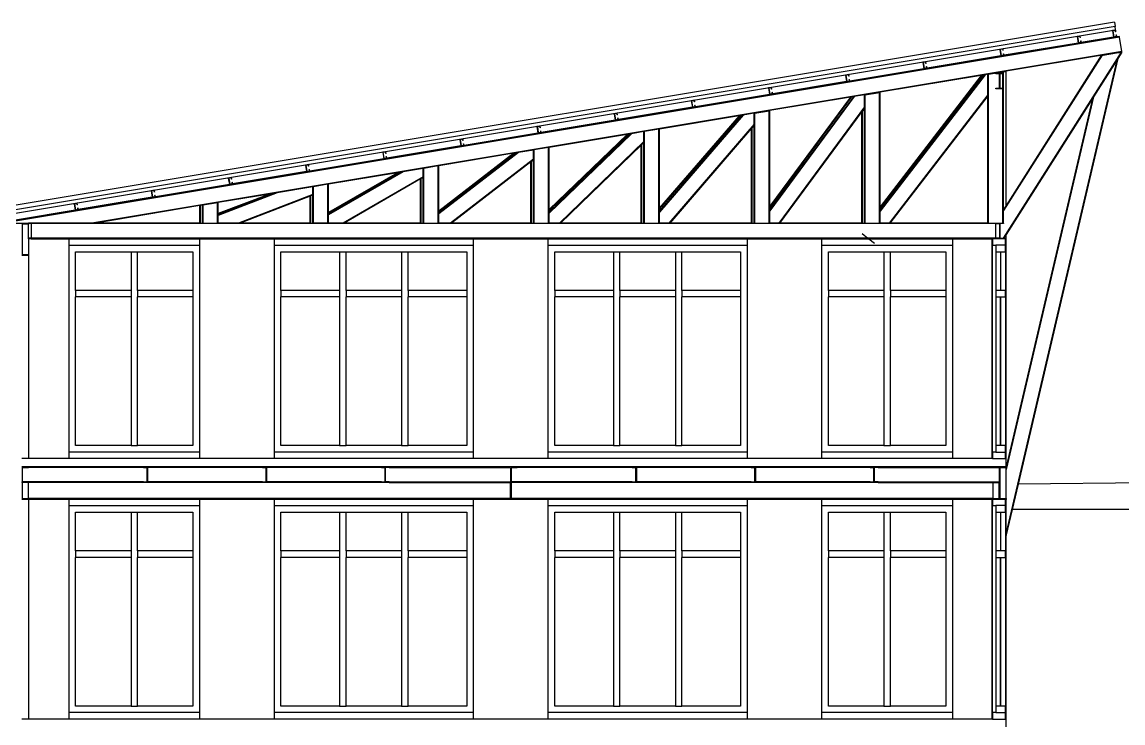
# Model space of a CAD drawing. Extents: x -60 to 60, y -11 to 16.
# Drawn here: x 24.26 to 41.15, y 4.79 to 15.54 of the extents above; entities that cross this region are included whole.
import ezdxf

# ---------------------------------------------------------------- set-up
doc = ezdxf.new("R2010")
doc.units = 0
doc.layers.get('0').update_dxf_attribs({"linetype": 'CONTINUOUS'})
doc.layers.add('SECTIONCUTEDGES', color=7, linetype='CONTINUOUS')

msp = doc.modelspace()

# ---------------------------------------------------------------- linework, layer by layer
for p, q in [((24.16, 12.612), (41.04, 15.426)), ((41.04, 15.426), (41.032, 15.475)), ((41.059, 15.315), (24.16, 12.498)), ((41.099, 15.312), (24.16, 12.488)), ((40.464, 15.222), (39.33, 15.033)), ((41.008, 15.313), (40.513, 15.231)), ((41.059, 15.315), (41.058, 15.321)), ((41.098, 15.321), (41.059, 15.315)), ((41.099, 15.312), (41.098, 15.321)), ((41.136, 15.094), (41.099, 15.312)), ((41.136, 15.094), (25.333, 12.46)), ((41.124, 15.082), (39.314, 12.23)), ((40.832, 15.033), (39.32, 12.65)), ((40.839, 15.035), (39.359, 14.788)), ((40.819, 15.031), (40.832, 15.033)), ((40.832, 15.033), (40.839, 15.035)), ((40.849, 15.037), (40.839, 15.035)), ((40.839, 15.035), (40.849, 15.036)), ((40.839, 15.035), (40.839, 15.035)), ((40.849, 15.036), (41.085, 15.076)), ((41.085, 15.076), (40.849, 15.037)), ((40.849, 15.037), (40.849, 15.036)), ((41.137, 15.084), (41.074, 14.985)), ((41.096, 15.078), (41.085, 15.076)), ((41.085, 15.076), (41.095, 15.077)), ((41.085, 15.076), (41.085, 15.076)), ((41.095, 15.077), (41.124, 15.082)), ((41.096, 15.078), (41.095, 15.077)), ((41.137, 15.085), (41.096, 15.078)), ((41.124, 15.082), (41.137, 15.084)), ((41.137, 15.085), (41.136, 15.094)), ((41.137, 15.084), (41.137, 15.084)), ((39.28, 15.025), (38.146, 14.836)), ((40.819, 15.031), (39.36, 12.731)), ((41.058, 14.96), (39.36, 7.711)), ((41.074, 14.985), (39.544, 8.455)), ((41.058, 14.96), (40.699, 14.394)), ((41.074, 14.985), (41.058, 14.96)), ((38.097, 14.828), (36.962, 14.639)), ((39.038, 14.735), (37.427, 12.641)), ((39.024, 14.732), (37.427, 12.657)), ((38.993, 14.727), (37.427, 12.693)), ((38.978, 14.725), (37.427, 12.709)), ((38.978, 14.725), (37.427, 14.466)), ((38.993, 14.727), (38.978, 14.725)), ((39.024, 14.732), (38.993, 14.727)), ((39.038, 14.735), (39.024, 14.732)), ((39.08, 14.742), (39.038, 14.735)), ((39.08, 14.742), (39.089, 14.743)), ((39.08, 14.427), (39.08, 14.742)), ((39.089, 14.743), (39.31, 14.78)), ((39.089, 12.46), (39.089, 14.743)), ((39.31, 14.78), (39.32, 14.782)), ((39.31, 14.758), (39.31, 14.78)), ((39.31, 14.528), (39.31, 14.748)), ((39.359, 14.788), (39.32, 14.782)), ((39.32, 14.778), (39.36, 14.785)), ((39.36, 14.785), (39.32, 14.778)), ((39.32, 14.778), (39.32, 14.782)), ((39.32, 14.778), (39.32, 14.778)), ((39.32, 14.758), (39.32, 14.778)), ((39.32, 14.528), (39.32, 14.748)), ((39.36, 14.785), (39.359, 14.788)), ((39.36, 12.731), (39.36, 14.785)), ((39.36, 14.785), (39.36, 14.785)), ((36.913, 14.631), (35.779, 14.441)), ((35.729, 14.433), (34.595, 14.244)), ((37.031, 14.4), (35.734, 12.646)), ((37.017, 14.398), (35.734, 12.662)), ((36.985, 14.393), (35.734, 12.7)), ((36.971, 14.39), (35.734, 12.717)), ((36.971, 14.39), (35.734, 14.184)), ((36.985, 14.393), (36.971, 14.39)), ((37.017, 14.398), (36.985, 14.393)), ((37.031, 14.4), (37.017, 14.398)), ((37.187, 14.426), (37.031, 14.4)), ((37.187, 14.426), (37.197, 14.428)), ((37.187, 14.241), (37.187, 14.426)), ((37.197, 14.428), (37.417, 14.465)), ((37.197, 12.46), (37.197, 14.428)), ((37.417, 14.465), (37.427, 14.466)), ((37.417, 12.46), (37.417, 14.465)), ((37.427, 12.709), (37.427, 14.466)), ((39.08, 14.427), (37.566, 12.46)), ((39.08, 14.411), (37.578, 12.46)), ((39.08, 14.411), (39.08, 14.427)), ((39.08, 12.46), (39.08, 14.411)), ((39.31, 12.46), (39.31, 14.518)), ((39.32, 12.668), (39.32, 14.518)), ((40.699, 14.394), (39.36, 8.677)), ((40.683, 14.369), (39.36, 8.72)), ((40.683, 14.369), (39.36, 12.283)), ((40.699, 14.394), (40.683, 14.369)), ((34.546, 14.236), (33.411, 14.047)), ((37.187, 14.241), (35.871, 12.46)), ((37.187, 14.224), (37.157, 14.183)), ((37.187, 14.224), (37.187, 14.241)), ((37.187, 12.46), (37.187, 14.224)), ((33.362, 14.039), (32.228, 13.85)), ((35.324, 14.116), (34.042, 12.629)), ((35.309, 14.113), (34.042, 12.644)), ((35.278, 14.108), (34.042, 12.676)), ((35.263, 14.105), (34.042, 12.691)), ((35.263, 14.105), (34.042, 13.902)), ((35.278, 14.108), (35.263, 14.105)), ((35.309, 14.113), (35.278, 14.108)), ((35.324, 14.116), (35.309, 14.113)), ((35.494, 14.144), (35.324, 14.116)), ((35.494, 14.144), (35.504, 14.146)), ((35.494, 13.975), (35.494, 14.144)), ((35.504, 14.146), (35.725, 14.182)), ((35.504, 12.46), (35.504, 14.146)), ((35.725, 14.182), (35.734, 14.184)), ((35.725, 12.46), (35.725, 14.182)), ((35.734, 12.717), (35.734, 14.184)), ((37.147, 14.17), (35.884, 12.46)), ((37.157, 14.183), (37.147, 14.17)), ((37.147, 12.46), (37.147, 14.17)), ((37.157, 12.46), (37.157, 14.183)), ((33.802, 13.862), (33.61, 13.83)), ((33.812, 13.864), (33.802, 13.862)), ((33.802, 13.709), (33.802, 13.862)), ((34.032, 13.9), (33.812, 13.864)), ((33.812, 12.46), (33.812, 13.864)), ((34.042, 13.902), (34.032, 13.9)), ((34.032, 12.46), (34.032, 13.9)), ((34.042, 12.691), (34.042, 13.902)), ((35.494, 13.975), (34.187, 12.46)), ((35.454, 13.914), (34.2, 12.46)), ((35.464, 13.925), (35.454, 13.914)), ((35.454, 12.46), (35.454, 13.914)), ((35.494, 13.96), (35.464, 13.925)), ((35.464, 12.46), (35.464, 13.925)), ((35.494, 13.96), (35.494, 13.975)), ((35.494, 12.46), (35.494, 13.96)), ((32.178, 13.841), (31.044, 13.652)), ((33.61, 13.83), (32.349, 12.614)), ((33.593, 13.827), (32.349, 12.627)), ((33.562, 13.822), (32.349, 12.652)), ((33.545, 13.819), (32.349, 12.666)), ((33.545, 13.819), (32.349, 13.62)), ((33.802, 13.709), (32.508, 12.46)), ((33.562, 13.822), (33.545, 13.819)), ((33.593, 13.827), (33.562, 13.822)), ((33.61, 13.83), (33.593, 13.827)), ((33.802, 13.695), (33.772, 13.666)), ((33.802, 13.695), (33.802, 13.709)), ((33.802, 12.46), (33.802, 13.695)), ((30.995, 13.644), (29.86, 13.455)), ((31.879, 13.542), (30.657, 12.6)), ((31.859, 13.538), (30.657, 12.612)), ((31.828, 13.533), (30.657, 12.63)), ((31.808, 13.53), (30.657, 12.643)), ((31.808, 13.53), (30.657, 13.338)), ((31.828, 13.533), (31.808, 13.53)), ((31.859, 13.538), (31.828, 13.533)), ((31.879, 13.542), (31.859, 13.538)), ((32.109, 13.58), (31.879, 13.542)), ((32.119, 13.582), (32.109, 13.58)), ((32.109, 13.441), (32.109, 13.58)), ((32.34, 13.618), (32.119, 13.582)), ((32.119, 12.46), (32.119, 13.582)), ((32.349, 13.62), (32.34, 13.618)), ((32.34, 12.46), (32.34, 13.618)), ((32.349, 12.666), (32.349, 13.62)), ((33.762, 13.657), (32.522, 12.46)), ((33.772, 13.666), (33.762, 13.657)), ((33.762, 12.46), (33.762, 13.657)), ((33.772, 12.46), (33.772, 13.666)), ((29.811, 13.447), (28.677, 13.258)), ((32.109, 13.441), (30.837, 12.46)), ((32.069, 13.398), (30.853, 12.46)), ((32.079, 13.405), (32.069, 13.398)), ((32.069, 12.46), (32.069, 13.398)), ((32.109, 13.428), (32.079, 13.405)), ((32.079, 12.46), (32.079, 13.405)), ((32.109, 13.428), (32.109, 13.441)), ((32.109, 12.46), (32.109, 13.428)), ((28.627, 13.25), (27.493, 13.061)), ((30.107, 13.246), (28.964, 12.588)), ((30.079, 13.242), (28.964, 12.599)), ((30.05, 13.237), (28.964, 12.611)), ((30.023, 13.232), (28.964, 12.622)), ((30.023, 13.232), (28.964, 13.056)), ((30.05, 13.237), (30.023, 13.232)), ((30.079, 13.242), (30.05, 13.237)), ((30.107, 13.246), (30.079, 13.242)), ((30.417, 13.298), (30.107, 13.246)), ((30.427, 13.299), (30.417, 13.298)), ((30.417, 13.171), (30.417, 13.298)), ((30.647, 13.336), (30.427, 13.299)), ((30.427, 12.46), (30.427, 13.299)), ((30.657, 13.338), (30.647, 13.336)), ((30.647, 12.46), (30.647, 13.336)), ((30.657, 12.643), (30.657, 13.338)), ((27.444, 13.052), (26.309, 12.863)), ((28.724, 13.016), (28.177, 12.925)), ((28.734, 13.017), (28.724, 13.016)), ((28.724, 12.898), (28.724, 13.016)), ((28.955, 13.054), (28.734, 13.017)), ((28.734, 12.46), (28.734, 13.017)), ((28.964, 13.056), (28.955, 13.054)), ((28.955, 12.46), (28.955, 13.054)), ((28.964, 12.622), (28.964, 13.056)), ((30.417, 13.171), (29.185, 12.46)), ((30.377, 13.136), (29.205, 12.46)), ((30.387, 13.142), (30.377, 13.136)), ((30.377, 12.46), (30.377, 13.136)), ((30.417, 13.159), (30.387, 13.142)), ((30.387, 12.46), (30.387, 13.142)), ((30.417, 13.159), (30.417, 13.171)), ((30.417, 12.46), (30.417, 13.159)), ((26.26, 12.855), (25.126, 12.666)), ((28.177, 12.925), (27.272, 12.578)), ((28.129, 12.916), (27.272, 12.589)), ((28.106, 12.913), (27.272, 12.594)), ((28.058, 12.905), (27.272, 12.604)), ((28.058, 12.905), (27.272, 12.774)), ((28.724, 12.898), (27.581, 12.46)), ((28.684, 12.872), (27.608, 12.46)), ((28.106, 12.913), (28.058, 12.905)), ((28.129, 12.916), (28.106, 12.913)), ((28.177, 12.925), (28.129, 12.916)), ((28.694, 12.876), (28.684, 12.872)), ((28.684, 12.46), (28.684, 12.872)), ((28.724, 12.887), (28.694, 12.876)), ((28.694, 12.46), (28.694, 12.876)), ((28.724, 12.887), (28.724, 12.898)), ((28.724, 12.46), (28.724, 12.887)), ((26.992, 12.727), (25.393, 12.46)), ((27.002, 12.729), (26.992, 12.727)), ((26.992, 12.46), (26.992, 12.727)), ((27.032, 12.734), (27.002, 12.729)), ((27.002, 12.46), (27.002, 12.729)), ((27.042, 12.735), (27.032, 12.734)), ((27.032, 12.46), (27.032, 12.734)), ((27.262, 12.772), (27.042, 12.735)), ((27.042, 12.46), (27.042, 12.735)), ((27.272, 12.774), (27.262, 12.772)), ((27.262, 12.46), (27.262, 12.772)), ((27.272, 12.604), (27.272, 12.774)), ((34.042, 12.676), (34.042, 12.691)), ((34.042, 12.644), (34.042, 12.676)), ((35.734, 12.7), (35.734, 12.717)), ((35.734, 12.662), (35.734, 12.7)), ((37.427, 12.693), (37.427, 12.709)), ((37.427, 12.657), (37.427, 12.693)), ((39.36, 12.731), (39.32, 12.668)), ((39.32, 12.668), (39.32, 12.65)), ((25.076, 12.658), (24.16, 12.505)), ((27.272, 12.594), (27.272, 12.604)), ((27.272, 12.589), (27.272, 12.594)), ((27.272, 12.589), (27.272, 12.578)), ((27.272, 12.46), (27.272, 12.578)), ((28.964, 12.611), (28.964, 12.622)), ((28.964, 12.599), (28.964, 12.611)), ((28.964, 12.599), (28.964, 12.588)), ((28.964, 12.46), (28.964, 12.588)), ((30.657, 12.63), (30.657, 12.643)), ((30.657, 12.612), (30.657, 12.63)), ((30.657, 12.612), (30.657, 12.6)), ((30.657, 12.46), (30.657, 12.6)), ((32.349, 12.652), (32.349, 12.666)), ((32.349, 12.627), (32.349, 12.652)), ((32.349, 12.627), (32.349, 12.614)), ((32.349, 12.46), (32.349, 12.614)), ((34.042, 12.644), (34.042, 12.629)), ((34.042, 12.46), (34.042, 12.629)), ((35.734, 12.662), (35.734, 12.646)), ((35.734, 12.46), (35.734, 12.646)), ((37.427, 12.657), (37.427, 12.641)), ((37.427, 12.46), (37.427, 12.641)), ((39.32, 12.46), (39.32, 12.65)), ((24.4, 12.46), (24.36, 12.46)), ((24.4, 12.451), (24.36, 12.451)), ((24.36, 12.23), (24.36, 12.444)), ((24.4, 12.46), (24.4, 12.451)), ((25.333, 12.46), (24.4, 12.46)), ((24.4, 12.451), (24.4, 12.23)), ((39.16, 12.451), (24.4, 12.451)), ((25.393, 12.46), (25.333, 12.46)), ((26.992, 12.46), (25.393, 12.46)), ((26.992, 12.46), (27.002, 12.46)), ((27.002, 12.46), (27.032, 12.46)), ((27.032, 12.46), (27.042, 12.46)), ((27.042, 12.46), (27.262, 12.46)), ((27.262, 12.46), (27.272, 12.46)), ((27.581, 12.46), (27.272, 12.46)), ((27.581, 12.46), (27.608, 12.46)), ((28.684, 12.46), (27.608, 12.46)), ((28.684, 12.46), (28.694, 12.46)), ((28.694, 12.46), (28.724, 12.46)), ((28.724, 12.46), (28.734, 12.46)), ((28.955, 12.46), (28.734, 12.46)), ((28.955, 12.46), (28.964, 12.46)), ((29.185, 12.46), (28.964, 12.46)), ((29.185, 12.46), (29.205, 12.46)), ((30.377, 12.46), (29.205, 12.46)), ((30.377, 12.46), (30.387, 12.46)), ((30.387, 12.46), (30.417, 12.46)), ((30.417, 12.46), (30.427, 12.46)), ((30.427, 12.46), (30.647, 12.46)), ((30.647, 12.46), (30.657, 12.46)), ((30.837, 12.46), (30.657, 12.46)), ((30.837, 12.46), (30.853, 12.46)), ((32.069, 12.46), (30.853, 12.46)), ((32.069, 12.46), (32.079, 12.46)), ((32.079, 12.46), (32.109, 12.46)), ((32.109, 12.46), (32.119, 12.46)), ((32.119, 12.46), (32.34, 12.46)), ((32.34, 12.46), (32.349, 12.46)), ((32.508, 12.46), (32.349, 12.46)), ((32.508, 12.46), (32.522, 12.46)), ((33.762, 12.46), (32.522, 12.46)), ((33.762, 12.46), (33.772, 12.46)), ((33.772, 12.46), (33.802, 12.46)), ((33.802, 12.46), (33.812, 12.46)), ((33.812, 12.46), (34.032, 12.46)), ((34.032, 12.46), (34.042, 12.46)), ((34.187, 12.46), (34.042, 12.46)), ((34.187, 12.46), (34.2, 12.46)), ((35.454, 12.46), (34.2, 12.46)), ((35.454, 12.46), (35.464, 12.46)), ((35.464, 12.46), (35.494, 12.46)), ((35.494, 12.46), (35.504, 12.46)), ((35.504, 12.46), (35.725, 12.46)), ((35.725, 12.46), (35.734, 12.46)), ((35.871, 12.46), (35.734, 12.46)), ((35.871, 12.46), (35.884, 12.46)), ((37.147, 12.46), (35.884, 12.46)), ((37.147, 12.46), (37.157, 12.46)), ((37.157, 12.46), (37.187, 12.46)), ((37.187, 12.46), (37.197, 12.46)), ((37.197, 12.46), (37.417, 12.46)), ((37.417, 12.46), (37.427, 12.46)), ((37.566, 12.46), (37.427, 12.46)), ((37.566, 12.46), (37.578, 12.46)), ((39.08, 12.46), (37.578, 12.46)), ((39.08, 12.46), (39.089, 12.46)), ((39.089, 12.46), (39.16, 12.46)), ((39.16, 12.451), (39.16, 12.46)), ((39.16, 12.46), (39.2, 12.46)), ((39.2, 12.451), (39.16, 12.451)), ((39.2, 12.23), (39.2, 12.451)), ((24.36, 12.22), (24.36, 12.23)), ((24.4, 12.23), (24.36, 12.23)), ((24.4, 12.22), (24.36, 12.22)), ((24.36, 12.216), (24.36, 12.22)), ((24.985, 12.216), (24.36, 12.216)), ((24.36, 12.216), (24.36, 11.976)), ((24.4, 12.23), (24.4, 12.22)), ((39.2, 12.23), (24.4, 12.23)), ((24.4, 12.22), (39.15, 12.22)), ((24.985, 12.12), (24.985, 12.216)), ((28.135, 12.216), (26.985, 12.216)), ((26.985, 12.216), (26.985, 12.12)), ((28.135, 12.12), (28.135, 12.216)), ((32.335, 12.216), (31.185, 12.216)), ((31.185, 12.216), (31.185, 12.12)), ((32.335, 12.12), (32.335, 12.216)), ((36.535, 12.216), (35.385, 12.216)), ((35.385, 12.216), (35.385, 12.12)), ((36.535, 12.12), (36.535, 12.216)), ((37.151, 12.299), (37.24, 12.23)), ((37.253, 12.22), (37.341, 12.152)), ((39.14, 12.216), (38.535, 12.216)), ((38.535, 12.216), (38.535, 12.12)), ((39.14, 12.216), (39.14, 8.846)), ((39.15, 12.216), (39.14, 12.216)), ((39.36, 12.283), (39.32, 12.22)), ((39.36, 12.216), (39.35, 12.216)), ((39.36, 12.216), (39.36, 12.283)), ((39.36, 8.846), (39.36, 12.216)), ((24.985, 12.12), (26.985, 12.12)), ((24.985, 8.946), (24.985, 12.12)), ((25.085, 11.426), (25.085, 12.02)), ((25.085, 12.02), (25.935, 12.02)), ((25.935, 12.02), (26.035, 12.02)), ((25.935, 12.02), (25.935, 11.426)), ((26.035, 11.426), (26.035, 12.02)), ((26.035, 12.02), (26.885, 12.02)), ((26.885, 12.02), (26.885, 11.426)), ((26.985, 12.12), (26.985, 8.946)), ((28.135, 8.946), (28.135, 12.12)), ((28.135, 12.12), (31.185, 12.12)), ((28.235, 11.426), (28.235, 12.02)), ((28.235, 12.02), (29.135, 12.02)), ((29.135, 12.02), (29.235, 12.02)), ((29.135, 12.02), (29.135, 11.426)), ((29.235, 12.02), (30.085, 12.02)), ((29.235, 11.426), (29.235, 12.02)), ((30.085, 12.02), (30.185, 12.02)), ((30.085, 12.02), (30.085, 11.426)), ((30.185, 11.426), (30.185, 12.02)), ((30.185, 12.02), (31.085, 12.02)), ((31.085, 12.02), (31.085, 11.426)), ((31.185, 12.12), (31.185, 8.946)), ((32.335, 8.946), (32.335, 12.12)), ((32.335, 12.12), (35.385, 12.12)), ((32.435, 11.426), (32.435, 12.02)), ((32.435, 12.02), (33.335, 12.02)), ((33.335, 12.02), (33.435, 12.02)), ((33.335, 12.02), (33.335, 11.426)), ((33.435, 12.02), (34.285, 12.02)), ((33.435, 11.426), (33.435, 12.02)), ((34.285, 12.02), (34.285, 11.426)), ((34.285, 12.02), (34.385, 12.02)), ((34.385, 11.426), (34.385, 12.02)), ((34.385, 12.02), (35.285, 12.02)), ((35.285, 12.02), (35.285, 11.426)), ((35.385, 12.12), (35.385, 8.946)), ((36.535, 12.12), (38.535, 12.12)), ((36.535, 8.946), (36.535, 12.12)), ((36.635, 11.426), (36.635, 12.02)), ((36.635, 12.02), (37.485, 12.02)), ((37.485, 12.02), (37.585, 12.02)), ((37.485, 12.02), (37.485, 11.426)), ((37.585, 11.426), (37.585, 12.02)), ((37.585, 12.02), (38.435, 12.02)), ((38.435, 12.02), (38.435, 11.426)), ((38.535, 12.12), (38.535, 8.946)), ((39.15, 8.946), (39.15, 12.12)), ((39.2, 12.02), (39.2, 11.426)), ((39.35, 12.02), (39.35, 11.426)), ((24.36, 11.96), (24.36, 8.846)), ((25.935, 11.426), (25.085, 11.426)), ((25.085, 11.426), (25.085, 11.326)), ((25.935, 11.326), (25.085, 11.326)), ((25.085, 9.046), (25.085, 11.326)), ((25.935, 11.426), (25.935, 11.326)), ((25.935, 11.326), (25.935, 9.046)), ((26.885, 11.426), (26.035, 11.426)), ((26.035, 11.426), (26.035, 11.326)), ((26.885, 11.326), (26.035, 11.326)), ((26.035, 9.046), (26.035, 11.326)), ((26.885, 11.426), (26.885, 11.326)), ((26.885, 11.326), (26.885, 9.046)), ((29.135, 11.426), (28.235, 11.426)), ((28.235, 11.426), (28.235, 11.326)), ((29.135, 11.326), (28.235, 11.326)), ((28.235, 9.046), (28.235, 11.326)), ((29.135, 11.426), (29.135, 11.326)), ((29.135, 11.326), (29.135, 9.046)), ((30.085, 11.426), (29.235, 11.426)), ((29.235, 11.426), (29.235, 11.326)), ((30.085, 11.326), (29.235, 11.326)), ((29.235, 9.046), (29.235, 11.326)), ((30.085, 11.426), (30.085, 11.326)), ((30.085, 11.326), (30.085, 9.046)), ((31.085, 11.426), (30.185, 11.426)), ((30.185, 11.426), (30.185, 11.326)), ((31.085, 11.326), (30.185, 11.326)), ((30.185, 9.046), (30.185, 11.326)), ((31.085, 11.426), (31.085, 11.326)), ((31.085, 11.326), (31.085, 9.046)), ((33.335, 11.426), (32.435, 11.426)), ((32.435, 11.426), (32.435, 11.326)), ((33.335, 11.326), (32.435, 11.326)), ((32.435, 9.046), (32.435, 11.326)), ((33.335, 11.426), (33.335, 11.326)), ((33.335, 11.326), (33.335, 9.046)), ((34.285, 11.426), (33.435, 11.426)), ((33.435, 11.426), (33.435, 11.326)), ((34.285, 11.326), (33.435, 11.326)), ((33.435, 9.046), (33.435, 11.326)), ((34.285, 11.426), (34.285, 11.326)), ((34.285, 11.326), (34.285, 9.046)), ((35.285, 11.426), (34.385, 11.426)), ((34.385, 11.426), (34.385, 11.326)), ((35.285, 11.326), (34.385, 11.326)), ((34.385, 9.046), (34.385, 11.326)), ((35.285, 11.426), (35.285, 11.326)), ((35.285, 11.326), (35.285, 9.046)), ((37.485, 11.426), (36.635, 11.426)), ((36.635, 11.426), (36.635, 11.326)), ((37.485, 11.326), (36.635, 11.326)), ((36.635, 9.046), (36.635, 11.326)), ((37.485, 11.426), (37.485, 11.326)), ((37.485, 11.326), (37.485, 9.046)), ((38.435, 11.426), (37.585, 11.426)), ((37.585, 11.426), (37.585, 11.326)), ((38.435, 11.326), (37.585, 11.326)), ((37.585, 9.046), (37.585, 11.326)), ((38.435, 11.426), (38.435, 11.326)), ((38.435, 11.326), (38.435, 9.046)), ((39.2, 11.326), (39.2, 9.046)), ((39.35, 11.326), (39.35, 9.046)), ((25.935, 9.046), (25.085, 9.046)), ((25.935, 9.046), (26.035, 9.046)), ((26.885, 9.046), (26.035, 9.046)), ((29.135, 9.046), (28.235, 9.046)), ((29.135, 9.046), (29.235, 9.046)), ((30.085, 9.046), (29.235, 9.046)), ((30.085, 9.046), (30.185, 9.046)), ((31.085, 9.046), (30.185, 9.046)), ((33.335, 9.046), (32.435, 9.046)), ((33.335, 9.046), (33.435, 9.046)), ((34.285, 9.046), (33.435, 9.046)), ((34.285, 9.046), (34.385, 9.046)), ((35.285, 9.046), (34.385, 9.046)), ((37.485, 9.046), (36.635, 9.046)), ((37.485, 9.046), (37.585, 9.046)), ((38.435, 9.046), (37.585, 9.046)), ((26.985, 8.946), (24.985, 8.946)), ((24.985, 8.846), (24.985, 8.946)), ((26.985, 8.946), (26.985, 8.846)), ((31.185, 8.946), (28.135, 8.946)), ((28.135, 8.846), (28.135, 8.946)), ((31.185, 8.946), (31.185, 8.846)), ((35.385, 8.946), (32.335, 8.946)), ((32.335, 8.846), (32.335, 8.946)), ((35.385, 8.946), (35.385, 8.846)), ((38.535, 8.946), (36.535, 8.946)), ((36.535, 8.846), (36.535, 8.946)), ((38.535, 8.946), (38.535, 8.846)), ((24.36, 8.72), (24.36, 8.726)), ((26.125, 8.72), (24.36, 8.72)), ((26.125, 8.711), (24.36, 8.711)), ((27.95, 8.72), (26.245, 8.72)), ((27.95, 8.711), (26.245, 8.711)), ((29.775, 8.72), (28.07, 8.72)), ((29.775, 8.711), (28.07, 8.711)), ((29.895, 8.72), (31.66, 8.72)), ((29.895, 8.711), (31.66, 8.711)), ((33.625, 8.72), (31.86, 8.72)), ((33.625, 8.711), (31.86, 8.711)), ((35.45, 8.72), (33.745, 8.72)), ((35.45, 8.711), (33.745, 8.711)), ((37.275, 8.72), (35.57, 8.72)), ((37.275, 8.711), (35.57, 8.711)), ((37.395, 8.72), (39.16, 8.72)), ((37.395, 8.711), (39.16, 8.711)), ((39.16, 8.72), (39.16, 8.726)), ((39.26, 8.72), (39.26, 8.726)), ((39.36, 8.72), (39.36, 8.726)), ((39.36, 8.726), (39.36, 8.72)), ((39.36, 8.677), (39.36, 8.704)), ((39.36, 8.236), (39.36, 8.677)), ((60.333, 8.667), (39.544, 8.455)), ((26.125, 8.49), (24.265, 8.49)), ((24.36, 8.48), (24.265, 8.48)), ((26.125, 8.48), (24.36, 8.48)), ((24.36, 8.236), (24.36, 8.48)), ((27.95, 8.49), (26.245, 8.49)), ((27.95, 8.48), (26.245, 8.48)), ((29.775, 8.49), (28.07, 8.49)), ((29.775, 8.48), (28.07, 8.48)), ((29.895, 8.49), (31.755, 8.49)), ((29.895, 8.48), (31.755, 8.48)), ((33.625, 8.49), (31.765, 8.49)), ((33.625, 8.48), (31.765, 8.48)), ((35.45, 8.49), (33.745, 8.49)), ((35.45, 8.48), (33.745, 8.48)), ((37.275, 8.49), (35.57, 8.49)), ((37.275, 8.48), (35.57, 8.48)), ((37.395, 8.49), (39.255, 8.49)), ((37.395, 8.48), (39.16, 8.48)), ((39.16, 8.236), (39.16, 8.48)), ((39.16, 8.48), (39.255, 8.48)), ((39.544, 8.455), (39.452, 8.063)), ((31.66, 8.236), (24.36, 8.236)), ((24.36, 8.225), (31.66, 8.225)), ((24.985, 8.22), (24.36, 8.22)), ((24.36, 8.22), (24.36, 4.85)), ((24.985, 8.125), (24.985, 8.22)), ((24.985, 8.125), (26.985, 8.125)), ((24.985, 4.95), (24.985, 8.125)), ((28.135, 8.22), (26.985, 8.22)), ((26.985, 8.22), (26.985, 8.125)), ((26.985, 8.125), (26.985, 4.95)), ((28.135, 8.125), (28.135, 8.22)), ((28.135, 4.95), (28.135, 8.125)), ((28.135, 8.125), (31.185, 8.125)), ((31.66, 8.22), (31.185, 8.22)), ((31.185, 8.22), (31.185, 8.125)), ((31.185, 8.125), (31.185, 4.95)), ((39.16, 8.236), (31.86, 8.236)), ((31.86, 8.225), (39.15, 8.225)), ((32.335, 8.22), (31.86, 8.22)), ((32.335, 8.125), (32.335, 8.22)), ((32.335, 4.95), (32.335, 8.125)), ((32.335, 8.125), (35.385, 8.125)), ((36.535, 8.22), (35.385, 8.22)), ((35.385, 8.22), (35.385, 8.125)), ((35.385, 8.125), (35.385, 4.95)), ((36.535, 8.125), (36.535, 8.22)), ((36.535, 8.125), (38.535, 8.125)), ((36.535, 4.95), (36.535, 8.125)), ((39.14, 8.22), (38.535, 8.22)), ((38.535, 8.22), (38.535, 8.125)), ((38.535, 8.125), (38.535, 4.95)), ((39.14, 8.22), (39.14, 4.85)), ((39.15, 8.22), (39.14, 8.22)), ((39.15, 4.95), (39.15, 8.125)), ((39.36, 7.711), (39.36, 8.22)), ((25.085, 7.43), (25.085, 8.025)), ((25.085, 8.025), (25.935, 8.025)), ((25.935, 8.025), (26.035, 8.025)), ((25.935, 8.025), (25.935, 7.43)), ((26.035, 7.43), (26.035, 8.025)), ((26.035, 8.025), (26.885, 8.025)), ((26.885, 8.025), (26.885, 7.43)), ((28.235, 7.43), (28.235, 8.025)), ((28.235, 8.025), (29.135, 8.025)), ((29.135, 8.025), (29.235, 8.025)), ((29.135, 8.025), (29.135, 7.43)), ((29.235, 8.025), (30.085, 8.025)), ((29.235, 7.43), (29.235, 8.025)), ((30.085, 8.025), (30.185, 8.025)), ((30.085, 8.025), (30.085, 7.43)), ((30.185, 7.43), (30.185, 8.025)), ((30.185, 8.025), (31.085, 8.025)), ((31.085, 8.025), (31.085, 7.43)), ((32.435, 7.43), (32.435, 8.025)), ((32.435, 8.025), (33.335, 8.025)), ((33.335, 8.025), (33.435, 8.025)), ((33.335, 8.025), (33.335, 7.43)), ((33.435, 8.025), (34.285, 8.025)), ((33.435, 7.43), (33.435, 8.025)), ((34.285, 8.025), (34.285, 7.43)), ((34.285, 8.025), (34.385, 8.025)), ((34.385, 7.43), (34.385, 8.025)), ((34.385, 8.025), (35.285, 8.025)), ((35.285, 8.025), (35.285, 7.43)), ((36.635, 7.43), (36.635, 8.025)), ((36.635, 8.025), (37.485, 8.025)), ((37.485, 8.025), (37.585, 8.025)), ((37.485, 8.025), (37.485, 7.43)), ((37.585, 7.43), (37.585, 8.025)), ((37.585, 8.025), (38.435, 8.025)), ((38.435, 8.025), (38.435, 7.43)), ((39.2, 8.025), (39.2, 7.43)), ((39.35, 8.025), (39.35, 7.43)), ((39.452, 8.063), (39.361, 7.675)), ((44.876, 8.063), (39.452, 8.063)), ((39.36, 7.668), (39.36, 7.711)), ((39.361, 7.675), (39.36, 7.668)), ((39.36, 6.321), (39.36, 7.668)), ((25.935, 7.43), (25.085, 7.43)), ((25.085, 7.43), (25.085, 7.33)), ((25.935, 7.33), (25.085, 7.33)), ((25.085, 5.05), (25.085, 7.33)), ((25.935, 7.43), (25.935, 7.33)), ((25.935, 7.33), (25.935, 5.05)), ((26.885, 7.43), (26.035, 7.43)), ((26.035, 7.43), (26.035, 7.33)), ((26.885, 7.33), (26.035, 7.33)), ((26.035, 5.05), (26.035, 7.33)), ((26.885, 7.43), (26.885, 7.33)), ((26.885, 7.33), (26.885, 5.05)), ((29.135, 7.43), (28.235, 7.43)), ((28.235, 7.43), (28.235, 7.33)), ((29.135, 7.33), (28.235, 7.33)), ((28.235, 5.05), (28.235, 7.33)), ((29.135, 7.43), (29.135, 7.33)), ((29.135, 7.33), (29.135, 5.05)), ((30.085, 7.43), (29.235, 7.43)), ((29.235, 7.43), (29.235, 7.33)), ((30.085, 7.33), (29.235, 7.33)), ((29.235, 5.05), (29.235, 7.33)), ((30.085, 7.43), (30.085, 7.33)), ((30.085, 7.33), (30.085, 5.05)), ((31.085, 7.43), (30.185, 7.43)), ((30.185, 7.43), (30.185, 7.33)), ((31.085, 7.33), (30.185, 7.33)), ((30.185, 5.05), (30.185, 7.33)), ((31.085, 7.43), (31.085, 7.33)), ((31.085, 7.33), (31.085, 5.05)), ((33.335, 7.43), (32.435, 7.43)), ((32.435, 7.43), (32.435, 7.33)), ((33.335, 7.33), (32.435, 7.33)), ((32.435, 5.05), (32.435, 7.33)), ((33.335, 7.43), (33.335, 7.33)), ((33.335, 7.33), (33.335, 5.05)), ((34.285, 7.43), (33.435, 7.43)), ((33.435, 7.43), (33.435, 7.33)), ((34.285, 7.33), (33.435, 7.33)), ((33.435, 5.05), (33.435, 7.33)), ((34.285, 7.43), (34.285, 7.33)), ((34.285, 7.33), (34.285, 5.05)), ((35.285, 7.43), (34.385, 7.43)), ((34.385, 7.43), (34.385, 7.33)), ((35.285, 7.33), (34.385, 7.33)), ((34.385, 5.05), (34.385, 7.33)), ((35.285, 7.43), (35.285, 7.33)), ((35.285, 7.33), (35.285, 5.05)), ((37.485, 7.43), (36.635, 7.43)), ((36.635, 7.43), (36.635, 7.33)), ((37.485, 7.33), (36.635, 7.33)), ((36.635, 5.05), (36.635, 7.33)), ((37.485, 7.43), (37.485, 7.33)), ((37.485, 7.33), (37.485, 5.05)), ((38.435, 7.43), (37.585, 7.43)), ((37.585, 7.43), (37.585, 7.33)), ((38.435, 7.33), (37.585, 7.33)), ((37.585, 5.05), (37.585, 7.33)), ((38.435, 7.43), (38.435, 7.33)), ((38.435, 7.33), (38.435, 5.05)), ((39.2, 7.33), (39.2, 5.05)), ((39.35, 7.33), (39.35, 5.05)), ((39.36, 6.063), (39.36, 6.321)), ((39.36, 5.396), (39.36, 6.063)), ((39.36, 5.176), (39.36, 5.396)), ((39.36, 5.063), (39.36, 5.176)), ((26.985, 4.95), (24.985, 4.95)), ((24.985, 4.85), (24.985, 4.95)), ((25.935, 5.05), (25.085, 5.05)), ((25.935, 5.05), (26.035, 5.05)), ((26.885, 5.05), (26.035, 5.05)), ((26.985, 4.95), (26.985, 4.85)), ((31.185, 4.95), (28.135, 4.95)), ((28.135, 4.85), (28.135, 4.95)), ((29.135, 5.05), (28.235, 5.05)), ((29.135, 5.05), (29.235, 5.05)), ((30.085, 5.05), (29.235, 5.05)), ((30.085, 5.05), (30.185, 5.05)), ((31.085, 5.05), (30.185, 5.05)), ((31.185, 4.95), (31.185, 4.85)), ((35.385, 4.95), (32.335, 4.95)), ((32.335, 4.85), (32.335, 4.95)), ((33.335, 5.05), (32.435, 5.05)), ((33.335, 5.05), (33.435, 5.05)), ((34.285, 5.05), (33.435, 5.05)), ((34.285, 5.05), (34.385, 5.05)), ((35.285, 5.05), (34.385, 5.05)), ((35.385, 4.95), (35.385, 4.85)), ((38.535, 4.95), (36.535, 4.95)), ((36.535, 4.85), (36.535, 4.95)), ((37.485, 5.05), (36.635, 5.05)), ((37.485, 5.05), (37.585, 5.05)), ((38.435, 5.05), (37.585, 5.05)), ((38.535, 4.95), (38.535, 4.85)), ((39.36, 4.85), (39.36, 5.063))]:
    msp.add_line(p, q)
at = {"layer": 'SECTIONCUTEDGES'}
for p, q in [((41.021, 15.544), (24.141, 12.731)), ((41.021, 15.544), (41.032, 15.475)), ((41.032, 15.475), (24.16, 12.663)), ((41.041, 15.42), (40.992, 15.412)), ((40.992, 15.412), (41.008, 15.313)), ((41.037, 15.414), (40.998, 15.408)), ((40.998, 15.408), (41.012, 15.319)), ((41.04, 15.394), (41.037, 15.414)), ((41.045, 15.395), (41.04, 15.394)), ((41.045, 15.395), (41.041, 15.42)), ((40.497, 15.329), (40.448, 15.321)), ((40.448, 15.321), (40.464, 15.222)), ((40.493, 15.323), (40.453, 15.317)), ((40.453, 15.317), (40.468, 15.228)), ((40.513, 15.231), (40.464, 15.222)), ((40.468, 15.228), (40.508, 15.235)), ((40.496, 15.304), (40.493, 15.323)), ((40.501, 15.305), (40.496, 15.304)), ((40.501, 15.305), (40.497, 15.329)), ((40.504, 15.254), (40.509, 15.255)), ((40.508, 15.235), (40.504, 15.254)), ((40.513, 15.231), (40.509, 15.255)), ((41.058, 15.321), (41.008, 15.313)), ((41.012, 15.319), (41.052, 15.325)), ((41.049, 15.345), (41.054, 15.346)), ((41.052, 15.325), (41.049, 15.345)), ((41.058, 15.321), (41.054, 15.346)), ((39.313, 15.132), (39.264, 15.124)), ((39.264, 15.124), (39.28, 15.025)), ((39.309, 15.126), (39.27, 15.12)), ((39.27, 15.12), (39.285, 15.031)), ((39.33, 15.033), (39.28, 15.025)), ((39.285, 15.031), (39.324, 15.037)), ((39.312, 15.106), (39.309, 15.126)), ((39.317, 15.107), (39.312, 15.106)), ((39.317, 15.107), (39.313, 15.132)), ((39.321, 15.057), (39.326, 15.058)), ((39.324, 15.037), (39.321, 15.057)), ((39.33, 15.033), (39.326, 15.058)), ((38.13, 14.935), (38.08, 14.926)), ((38.08, 14.926), (38.097, 14.828)), ((38.126, 14.929), (38.086, 14.922)), ((38.086, 14.922), (38.101, 14.834)), ((38.129, 14.909), (38.126, 14.929)), ((38.134, 14.91), (38.129, 14.909)), ((38.134, 14.91), (38.13, 14.935)), ((36.946, 14.737), (36.897, 14.729)), ((36.897, 14.729), (36.913, 14.631)), ((36.942, 14.732), (36.902, 14.725)), ((36.902, 14.725), (36.917, 14.636)), ((36.945, 14.712), (36.942, 14.732)), ((36.95, 14.713), (36.945, 14.712)), ((36.95, 14.713), (36.946, 14.737)), ((38.146, 14.836), (38.097, 14.828)), ((38.101, 14.834), (38.14, 14.84)), ((38.137, 14.86), (38.142, 14.861)), ((38.14, 14.84), (38.137, 14.86)), ((38.146, 14.836), (38.142, 14.861)), ((39.2, 14.748), (39.2, 14.758)), ((39.2, 14.758), (39.31, 14.758)), ((39.256, 14.748), (39.2, 14.748)), ((39.256, 14.528), (39.256, 14.748)), ((39.263, 14.748), (39.263, 14.528)), ((39.31, 14.748), (39.263, 14.748)), ((39.31, 14.758), (39.32, 14.758)), ((39.32, 14.748), (39.31, 14.748)), ((39.32, 14.748), (39.32, 14.758)), ((35.762, 14.54), (35.713, 14.532)), ((35.713, 14.532), (35.729, 14.433)), ((35.758, 14.534), (35.719, 14.528)), ((35.719, 14.528), (35.734, 14.439)), ((35.761, 14.515), (35.758, 14.534)), ((35.766, 14.515), (35.762, 14.54)), ((36.962, 14.639), (36.913, 14.631)), ((36.917, 14.636), (36.957, 14.643)), ((36.953, 14.663), (36.958, 14.663)), ((36.957, 14.643), (36.953, 14.663)), ((36.962, 14.639), (36.958, 14.663)), ((39.2, 14.528), (39.256, 14.528)), ((39.2, 14.518), (39.2, 14.528)), ((39.263, 14.528), (39.31, 14.528)), ((39.31, 14.528), (39.32, 14.528)), ((39.32, 14.518), (39.32, 14.528)), ((35.779, 14.441), (35.729, 14.433)), ((35.734, 14.439), (35.773, 14.446)), ((35.766, 14.515), (35.761, 14.515)), ((35.77, 14.465), (35.775, 14.466)), ((35.773, 14.446), (35.77, 14.465)), ((35.779, 14.441), (35.775, 14.466)), ((39.31, 14.518), (39.2, 14.518)), ((39.32, 14.518), (39.31, 14.518)), ((34.579, 14.343), (34.529, 14.335)), ((34.529, 14.335), (34.546, 14.236)), ((34.574, 14.337), (34.535, 14.33)), ((34.535, 14.33), (34.55, 14.242)), ((34.595, 14.244), (34.546, 14.236)), ((34.55, 14.242), (34.589, 14.248)), ((34.578, 14.317), (34.574, 14.337)), ((34.583, 14.318), (34.578, 14.317)), ((34.583, 14.318), (34.579, 14.343)), ((34.586, 14.268), (34.591, 14.269)), ((34.589, 14.248), (34.586, 14.268)), ((34.595, 14.244), (34.591, 14.269)), ((33.395, 14.146), (33.346, 14.137)), ((33.346, 14.137), (33.362, 14.039)), ((33.391, 14.14), (33.351, 14.133)), ((33.351, 14.133), (33.366, 14.044)), ((33.411, 14.047), (33.362, 14.039)), ((33.366, 14.044), (33.406, 14.051)), ((33.394, 14.12), (33.391, 14.14)), ((33.399, 14.121), (33.394, 14.12)), ((33.399, 14.121), (33.395, 14.146)), ((33.402, 14.071), (33.407, 14.072)), ((33.406, 14.051), (33.402, 14.071)), ((33.411, 14.047), (33.407, 14.072)), ((32.211, 13.948), (32.162, 13.94)), ((32.162, 13.94), (32.178, 13.841)), ((32.207, 13.943), (32.168, 13.936)), ((32.168, 13.936), (32.182, 13.847)), ((32.182, 13.847), (32.222, 13.854)), ((32.21, 13.923), (32.207, 13.943)), ((32.215, 13.924), (32.21, 13.923)), ((32.215, 13.924), (32.211, 13.948)), ((32.219, 13.873), (32.224, 13.874)), ((32.222, 13.854), (32.219, 13.873)), ((32.228, 13.85), (32.224, 13.874)), ((31.028, 13.751), (30.978, 13.743)), ((30.978, 13.743), (30.995, 13.644)), ((31.023, 13.745), (30.984, 13.739)), ((30.984, 13.739), (30.999, 13.65)), ((31.027, 13.725), (31.023, 13.745)), ((31.032, 13.726), (31.027, 13.725)), ((31.032, 13.726), (31.028, 13.751)), ((32.228, 13.85), (32.178, 13.841)), ((29.844, 13.554), (29.795, 13.545)), ((29.795, 13.545), (29.811, 13.447)), ((29.84, 13.548), (29.8, 13.541)), ((29.8, 13.541), (29.815, 13.453)), ((29.843, 13.528), (29.84, 13.548)), ((29.848, 13.529), (29.843, 13.528)), ((29.848, 13.529), (29.844, 13.554)), ((31.044, 13.652), (30.995, 13.644)), ((30.999, 13.65), (31.038, 13.656)), ((31.035, 13.676), (31.04, 13.677)), ((31.038, 13.656), (31.035, 13.676)), ((31.044, 13.652), (31.04, 13.677)), ((28.66, 13.356), (28.611, 13.348)), ((28.611, 13.348), (28.627, 13.25)), ((28.656, 13.351), (28.617, 13.344)), ((28.617, 13.344), (28.631, 13.255)), ((28.659, 13.331), (28.656, 13.351)), ((28.664, 13.332), (28.66, 13.356)), ((29.86, 13.455), (29.811, 13.447)), ((29.815, 13.453), (29.855, 13.459)), ((29.851, 13.479), (29.856, 13.48)), ((29.855, 13.459), (29.851, 13.479)), ((29.86, 13.455), (29.856, 13.48)), ((28.677, 13.258), (28.627, 13.25)), ((28.631, 13.255), (28.671, 13.262)), ((28.664, 13.332), (28.659, 13.331)), ((28.668, 13.282), (28.673, 13.282)), ((28.671, 13.262), (28.668, 13.282)), ((28.677, 13.258), (28.673, 13.282)), ((27.477, 13.159), (27.427, 13.151)), ((27.427, 13.151), (27.444, 13.052)), ((27.472, 13.153), (27.433, 13.147)), ((27.433, 13.147), (27.448, 13.058)), ((27.493, 13.061), (27.444, 13.052)), ((27.448, 13.058), (27.487, 13.065)), ((27.476, 13.134), (27.472, 13.153)), ((27.481, 13.134), (27.476, 13.134)), ((27.481, 13.134), (27.477, 13.159)), ((27.484, 13.084), (27.489, 13.085)), ((27.487, 13.065), (27.484, 13.084)), ((27.493, 13.061), (27.489, 13.085)), ((26.293, 12.962), (26.244, 12.954)), ((26.244, 12.954), (26.26, 12.855)), ((26.289, 12.956), (26.249, 12.95)), ((26.249, 12.95), (26.264, 12.861)), ((26.309, 12.863), (26.26, 12.855)), ((26.264, 12.861), (26.304, 12.867)), ((26.292, 12.936), (26.289, 12.956)), ((26.297, 12.937), (26.292, 12.936)), ((26.297, 12.937), (26.293, 12.962)), ((26.3, 12.887), (26.305, 12.888)), ((26.304, 12.867), (26.3, 12.887)), ((26.309, 12.863), (26.305, 12.888)), ((25.109, 12.765), (25.06, 12.756)), ((25.06, 12.756), (25.076, 12.658)), ((25.105, 12.759), (25.066, 12.752)), ((25.066, 12.752), (25.08, 12.663)), ((25.08, 12.663), (25.12, 12.67)), ((25.108, 12.739), (25.105, 12.759)), ((25.113, 12.74), (25.108, 12.739)), ((25.113, 12.74), (25.109, 12.765)), ((25.117, 12.69), (25.122, 12.691)), ((25.12, 12.67), (25.117, 12.69)), ((25.126, 12.666), (25.122, 12.691)), ((25.126, 12.666), (25.076, 12.658)), ((24.16, 12.46), (24.36, 12.46)), ((24.36, 12.444), (24.265, 12.444)), ((24.265, 12.444), (24.265, 11.976)), ((24.36, 12.451), (24.36, 12.46)), ((24.36, 12.451), (24.36, 12.444)), ((39.2, 12.46), (39.2, 12.451)), ((39.2, 12.46), (39.31, 12.46)), ((39.2, 12.451), (39.256, 12.451)), ((39.256, 12.451), (39.256, 12.23)), ((39.263, 12.451), (39.263, 12.23)), ((39.32, 12.451), (39.263, 12.451)), ((39.31, 12.46), (39.32, 12.46)), ((39.32, 12.46), (39.32, 12.451)), ((39.15, 12.22), (39.15, 12.216)), ((39.2, 12.22), (39.15, 12.22)), ((39.15, 12.216), (39.15, 12.12)), ((39.256, 12.23), (39.2, 12.23)), ((39.2, 12.22), (39.2, 12.23)), ((39.32, 12.22), (39.2, 12.22)), ((39.263, 12.23), (39.314, 12.23)), ((39.314, 12.23), (39.32, 12.23)), ((39.32, 12.23), (39.32, 12.22)), ((39.35, 12.22), (39.32, 12.22)), ((39.35, 12.216), (39.35, 12.22)), ((39.35, 12.12), (39.35, 12.216)), ((39.15, 12.12), (39.2, 12.12)), ((39.2, 12.12), (39.2, 12.02)), ((39.35, 12.12), (39.2, 12.12)), ((39.2, 12.02), (39.274, 12.02)), ((39.274, 12.02), (39.274, 11.426)), ((39.274, 12.02), (39.35, 12.02)), ((39.35, 12.02), (39.35, 12.12)), ((24.36, 11.96), (24.26, 11.96)), ((24.265, 11.976), (24.36, 11.976)), ((24.36, 11.976), (24.36, 11.96)), ((39.2, 11.426), (39.2, 11.326)), ((39.274, 11.426), (39.2, 11.426)), ((39.2, 11.326), (39.274, 11.326)), ((39.35, 11.426), (39.274, 11.426)), ((39.274, 11.326), (39.274, 9.046)), ((39.275, 11.326), (39.274, 11.326)), ((39.275, 11.326), (39.35, 11.326)), ((39.275, 9.046), (39.275, 11.326)), ((39.35, 11.326), (39.35, 11.426)), ((39.274, 9.046), (39.2, 9.046)), ((39.2, 9.046), (39.2, 8.946)), ((39.274, 9.046), (39.275, 9.046)), ((39.35, 9.046), (39.275, 9.046)), ((39.35, 8.946), (39.35, 9.046)), ((24.36, 8.846), (24.26, 8.846)), ((24.985, 8.846), (24.36, 8.846)), ((26.985, 8.846), (24.985, 8.846)), ((28.135, 8.846), (26.985, 8.846)), ((31.185, 8.846), (28.135, 8.846)), ((32.335, 8.846), (31.185, 8.846)), ((35.385, 8.846), (32.335, 8.846)), ((36.535, 8.846), (35.385, 8.846)), ((38.535, 8.846), (36.535, 8.846)), ((39.14, 8.846), (38.535, 8.846)), ((39.15, 8.846), (39.14, 8.846)), ((39.15, 8.946), (39.15, 8.846)), ((39.2, 8.946), (39.15, 8.946)), ((39.15, 8.846), (39.35, 8.846)), ((39.2, 8.946), (39.35, 8.946)), ((39.35, 8.846), (39.35, 8.946)), ((39.36, 8.846), (39.35, 8.846)), ((39.36, 8.726), (39.36, 8.846)), ((24.26, 8.726), (24.36, 8.726)), ((24.26, 8.72), (24.36, 8.72)), ((24.36, 8.704), (24.265, 8.704)), ((24.265, 8.704), (24.265, 8.49)), ((24.36, 8.726), (39.16, 8.726)), ((24.36, 8.711), (24.36, 8.72)), ((24.36, 8.711), (24.36, 8.704)), ((26.125, 8.72), (26.125, 8.711)), ((26.125, 8.72), (26.245, 8.72)), ((26.125, 8.711), (26.181, 8.711)), ((26.181, 8.49), (26.181, 8.711)), ((26.188, 8.711), (26.181, 8.711)), ((26.245, 8.711), (26.188, 8.711)), ((26.188, 8.711), (26.188, 8.49)), ((26.245, 8.711), (26.245, 8.72)), ((27.95, 8.72), (27.95, 8.711)), ((27.95, 8.72), (28.07, 8.72)), ((27.95, 8.711), (28.006, 8.711)), ((28.006, 8.49), (28.006, 8.711)), ((28.013, 8.711), (28.006, 8.711)), ((28.07, 8.711), (28.013, 8.711)), ((28.013, 8.711), (28.013, 8.49)), ((28.07, 8.711), (28.07, 8.72)), ((29.775, 8.72), (29.775, 8.711)), ((29.775, 8.72), (29.895, 8.72)), ((29.775, 8.711), (29.831, 8.711)), ((29.831, 8.49), (29.831, 8.711)), ((29.838, 8.711), (29.831, 8.711)), ((29.838, 8.49), (29.838, 8.711)), ((29.895, 8.711), (29.838, 8.711)), ((29.895, 8.711), (29.895, 8.72)), ((31.86, 8.72), (31.66, 8.72)), ((31.66, 8.72), (31.66, 8.711)), ((31.66, 8.704), (31.66, 8.711)), ((31.755, 8.704), (31.66, 8.704)), ((31.755, 8.704), (31.755, 8.49)), ((31.86, 8.704), (31.765, 8.704)), ((31.765, 8.704), (31.765, 8.49)), ((31.86, 8.711), (31.86, 8.72)), ((31.86, 8.711), (31.86, 8.704)), ((33.625, 8.72), (33.625, 8.711)), ((33.625, 8.72), (33.745, 8.72)), ((33.625, 8.711), (33.681, 8.711)), ((33.681, 8.49), (33.681, 8.711)), ((33.688, 8.711), (33.681, 8.711)), ((33.745, 8.711), (33.688, 8.711)), ((33.688, 8.711), (33.688, 8.49)), ((33.745, 8.711), (33.745, 8.72)), ((35.45, 8.72), (35.45, 8.711)), ((35.45, 8.72), (35.57, 8.72)), ((35.45, 8.711), (35.506, 8.711)), ((35.506, 8.49), (35.506, 8.711)), ((35.513, 8.711), (35.506, 8.711)), ((35.57, 8.711), (35.513, 8.711)), ((35.513, 8.711), (35.513, 8.49)), ((35.57, 8.711), (35.57, 8.72)), ((37.275, 8.72), (37.275, 8.711)), ((37.275, 8.72), (37.395, 8.72)), ((37.275, 8.711), (37.331, 8.711)), ((37.331, 8.49), (37.331, 8.711)), ((37.338, 8.711), (37.331, 8.711)), ((37.338, 8.49), (37.338, 8.711)), ((37.395, 8.711), (37.338, 8.711)), ((37.395, 8.711), (37.395, 8.72)), ((39.16, 8.726), (39.26, 8.726)), ((39.16, 8.72), (39.16, 8.711)), ((39.16, 8.72), (39.26, 8.72)), ((39.16, 8.704), (39.16, 8.711)), ((39.255, 8.704), (39.16, 8.704)), ((39.255, 8.704), (39.255, 8.49)), ((39.26, 8.726), (39.36, 8.726)), ((39.26, 8.72), (39.36, 8.72)), ((39.36, 8.704), (39.265, 8.704)), ((39.265, 8.704), (39.265, 8.236)), ((39.36, 8.72), (39.36, 8.704)), ((24.265, 8.48), (24.265, 8.49)), ((24.265, 8.48), (24.265, 8.236)), ((26.125, 8.48), (26.125, 8.49)), ((26.125, 8.49), (26.181, 8.49)), ((26.245, 8.48), (26.125, 8.48)), ((26.245, 8.49), (26.188, 8.49)), ((26.245, 8.48), (26.245, 8.49)), ((27.95, 8.48), (27.95, 8.49)), ((27.95, 8.49), (28.006, 8.49)), ((28.07, 8.48), (27.95, 8.48)), ((28.07, 8.49), (28.013, 8.49)), ((28.07, 8.48), (28.07, 8.49)), ((29.775, 8.48), (29.775, 8.49)), ((29.775, 8.49), (29.831, 8.49)), ((29.895, 8.48), (29.775, 8.48)), ((29.895, 8.49), (29.838, 8.49)), ((29.895, 8.48), (29.895, 8.49)), ((31.755, 8.48), (31.755, 8.49)), ((31.755, 8.236), (31.755, 8.48)), ((31.765, 8.48), (31.765, 8.49)), ((31.765, 8.48), (31.765, 8.236)), ((33.625, 8.48), (33.625, 8.49)), ((33.625, 8.49), (33.681, 8.49)), ((33.745, 8.48), (33.625, 8.48)), ((33.745, 8.49), (33.688, 8.49)), ((33.745, 8.48), (33.745, 8.49)), ((35.45, 8.48), (35.45, 8.49)), ((35.45, 8.49), (35.506, 8.49)), ((35.57, 8.48), (35.45, 8.48)), ((35.57, 8.49), (35.513, 8.49)), ((35.57, 8.48), (35.57, 8.49)), ((37.275, 8.48), (37.275, 8.49)), ((37.275, 8.49), (37.331, 8.49)), ((37.395, 8.48), (37.275, 8.48)), ((37.395, 8.49), (37.338, 8.49)), ((37.395, 8.48), (37.395, 8.49)), ((39.255, 8.48), (39.255, 8.49)), ((39.255, 8.236), (39.255, 8.48)), ((24.36, 8.22), (24.26, 8.22)), ((24.265, 8.236), (24.36, 8.236)), ((24.36, 8.236), (24.36, 8.225)), ((24.36, 8.22), (24.36, 8.225)), ((31.66, 8.236), (31.66, 8.225)), ((31.755, 8.236), (31.66, 8.236)), ((31.66, 8.22), (31.66, 8.225)), ((31.86, 8.22), (31.66, 8.22)), ((31.86, 8.236), (31.765, 8.236)), ((31.86, 8.236), (31.86, 8.225)), ((31.86, 8.225), (31.86, 8.22)), ((39.16, 8.225), (39.15, 8.225)), ((39.15, 8.225), (39.15, 8.22)), ((39.15, 8.22), (39.15, 8.125)), ((39.15, 8.125), (39.2, 8.125)), ((39.16, 8.236), (39.16, 8.225)), ((39.16, 8.236), (39.255, 8.236)), ((39.35, 8.225), (39.16, 8.225)), ((39.16, 8.22), (39.16, 8.225)), ((39.35, 8.22), (39.16, 8.22)), ((39.2, 8.125), (39.2, 8.025)), ((39.35, 8.125), (39.2, 8.125)), ((39.265, 8.236), (39.36, 8.236)), ((39.35, 8.22), (39.35, 8.225)), ((39.35, 8.125), (39.35, 8.22)), ((39.36, 8.22), (39.35, 8.22)), ((39.35, 8.025), (39.35, 8.125)), ((39.36, 8.236), (39.36, 8.22)), ((39.2, 8.025), (39.274, 8.025)), ((39.274, 8.025), (39.274, 7.43)), ((39.274, 8.025), (39.35, 8.025)), ((39.2, 7.43), (39.2, 7.33)), ((39.274, 7.43), (39.2, 7.43)), ((39.2, 7.33), (39.274, 7.33)), ((39.35, 7.43), (39.274, 7.43)), ((39.274, 7.33), (39.274, 5.05)), ((39.275, 7.33), (39.274, 7.33)), ((39.275, 7.33), (39.35, 7.33)), ((39.275, 5.05), (39.275, 7.33)), ((39.35, 7.33), (39.35, 7.43)), ((39.15, 4.95), (39.15, 4.85)), ((39.2, 4.95), (39.15, 4.95)), ((39.274, 5.05), (39.2, 5.05)), ((39.2, 5.05), (39.2, 4.95)), ((39.2, 4.95), (39.35, 4.95)), ((39.274, 5.05), (39.275, 5.05)), ((39.35, 5.05), (39.275, 5.05)), ((39.35, 4.95), (39.35, 5.05)), ((39.35, 4.85), (39.35, 4.95)), ((24.36, 4.85), (24.26, 4.85)), ((24.985, 4.85), (24.36, 4.85)), ((26.985, 4.85), (24.985, 4.85)), ((28.135, 4.85), (26.985, 4.85)), ((31.185, 4.85), (28.135, 4.85)), ((32.335, 4.85), (31.185, 4.85)), ((35.385, 4.85), (32.335, 4.85)), ((36.535, 4.85), (35.385, 4.85)), ((38.535, 4.85), (36.535, 4.85)), ((39.14, 4.85), (38.535, 4.85)), ((39.15, 4.85), (39.14, 4.85)), ((39.15, 4.85), (39.35, 4.85)), ((39.36, 4.85), (39.35, 4.85)), ((39.36, 4.73), (39.36, 4.85))]:
    msp.add_line(p, q, dxfattribs=at)

doc.saveas('drawing.dxf')
